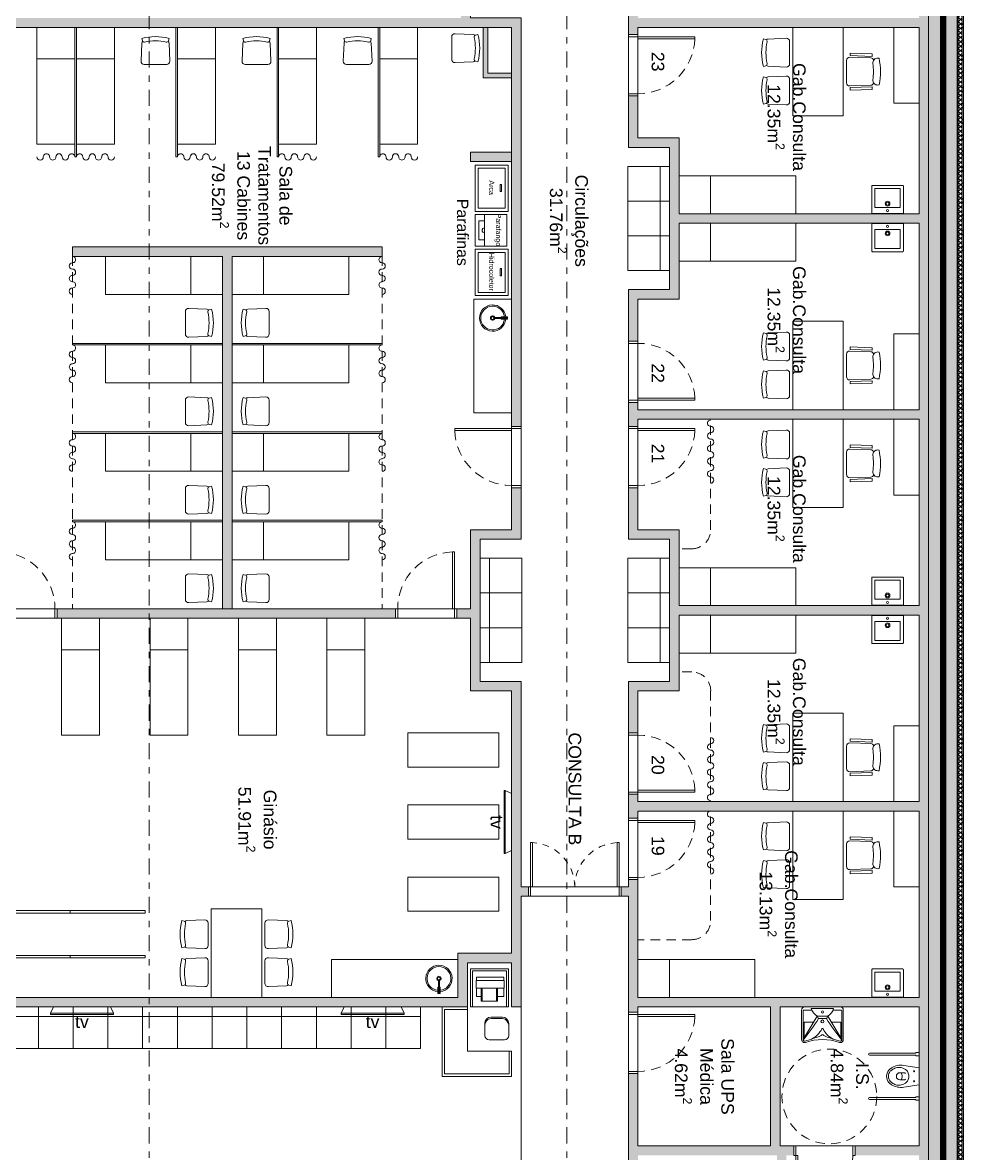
# Model space of a CAD drawing. Header units: metres. Extents: x 83 to 133, y -243 to -94.
# Drawn here: x 116.64 to 131.53, y -124.47 to -106.58 of the extents above; entities that cross this region are included whole.
import ezdxf

# ---------------------------------------------------------------- set-up
doc = ezdxf.new("R2010")
doc.units = ezdxf.units.M
for name, pattern in [('1317 PL Galeria Tectos _100_G_Exe$0$PROJECCAO', [0.225, 0.15, -0.075]), ('DASHDOT', [25.4, 12.7, -6.35, 0, -6.35]), ('HIDDEN', [2.325005, 1.550003, -0.775002]), ('HIDDEN2', [4.7625, 3.175, -1.5875])]:
    doc.linetypes.add(name, pattern=pattern)
doc.layers.get('0').update_dxf_attribs({"lineweight": 5})
for name, color, linetype, lineweight in [('ARQ Sanitários', 21, 'Continuous', 5), ('ARQ_Carpintarias', 6, 'Continuous', 5), ('ARQ_Fenolicos', 132, 'Continuous', 5), ('ARQ_Legendas', 41, 'Continuous', 5), ('ARQ_Legendas Auto', 41, 'Continuous', 5), ('ARQ_Legendas sinalética', 71, 'Continuous', 5), ('ARQ_Mobiliario', 21, 'Continuous', 5), ('ARQ_Mobiliario GTS', 21, 'Continuous', 5), ('ARQ_Pladur', 1, 'Continuous', 5), ('ARQ_Tramas Pladur', 253, 'Continuous', 5), ('ARQ_Vista', 8, 'Continuous', 5), ('BASE', 7, 'Continuous', 5), ('FOLHA', 15, 'Continuous', 5), ('PLADUR', 1, 'Continuous', 5), ('TECTO - Pladur', 104, 'Continuous', 5), ('vermelhos 2', 1, 'Continuous', 5), ('VISTA', 8, 'Continuous', 5)]:
    doc.layers.add(name, color=color, linetype=linetype, lineweight=lineweight)
doc.styles.add('GENERATED_STYLE_1', font='arial.ttf', dxfattribs={"height": 0.15})
doc.styles.get("Standard").update_dxf_attribs({"font": 'arial.ttf'})

# ---------------------------------------------------------------- blocks, each defined once
blk = doc.blocks.new('TS ST_BASE')
at = {"true_color": 0x323232}
h = blk.add_hatch(color=250, dxfattribs=at)
h.paths.add_polyline_path([(131.431, -148.785), (131.431, -104.355), (130.981, -104.355), (130.981, -148.785)])
h.paths.add_polyline_path([(131.431, -101.255), (131.431, -100.101), (130.981, -100.101), (130.981, -101.255)])
at = {"true_color": 0x808080}
h = blk.add_hatch(dxfattribs=at)
h.set_pattern_fill('FP_8', color=8, style=0, pattern_type=2)
h.set_pattern_definition([(0, (0, 0), (0.1016, 0.0254), [0.00838, -0.06782, 0.00838, -0.06782, -0.4064]), (0, (0, 0), (0.1016, 0.0254), [-0.1524, 0.00838, -0.14402, 0.00838, -0.06782, -0.1778]), (0, (0, 0), (0.1016, 0.0254), [-0.381, 0.00838, -0.04242, 0.00838, -0.11862]), (120, (0.0381, 0.0127), (-0.0727970453, 0.075288181), [0.00838, -0.06782, 0.00838, -0.06782, -0.4064]), (120, (0.0381, 0.0127), (-0.0727970453, 0.075288181), [-0.1524, 0.00838, -0.14402, 0.00838, -0.06782, -0.1778]), (120, (0.0381, 0.0127), (-0.0727970453, 0.075288181), [-0.381, 0.00838, -0.04242, 0.00838, -0.11862]), (240, (0.0508, 0.0635), (-0.0288029547, -0.100688181), [0.00838, -0.06782, 0.00838, -0.06782, -0.4064]), (240, (0.0508, 0.0635), (-0.0288029547, -0.100688181), [-0.1524, 0.00838, -0.14402, 0.00838, -0.06782, -0.1778]), (240, (0.0508, 0.0635), (-0.0288029547, -0.100688181), [-0.381, 0.00838, -0.04242, 0.00838, -0.11862])])
h.paths.add_polyline_path([(131.431, -149.235), (131.451, -149.235), (131.451, -100.101), (131.431, -100.101), (131.431, -121.722)])
h = blk.add_hatch(dxfattribs=at)
h.set_pattern_fill('FP_10', color=8, style=0, pattern_type=2)
h.set_pattern_definition([(45, (0, 0), (-0.035355339, 0.035355339), []), (135, (0, 0), (-0.035355339, -0.035355339), [])])
h.paths.add_polyline_path([(131.451, -149.255), (131.511, -149.255), (131.511, -100.081), (131.451, -100.081), (131.451, -149.235)])
at = {"true_color": 0x646464}
h = blk.add_hatch(dxfattribs=at)
h.set_pattern_fill('FP_9', color=251, style=0, pattern_type=2)
h.set_pattern_definition([(45, (0, 0), (-0.12572359, 0.12572359), []), (45, (0, 0.1905), (-0.12572359, 0.12572359), [])])
h.paths.add_polyline_path([(131.511, -149.315), (131.531, -149.315), (131.531, -100.021), (131.511, -100.021), (131.511, -149.255)])
for p, q in [((131.531, -149.341), (131.531, -100.001)), ((131.431, -148.785), (131.431, -100.101)), ((131.451, -100.081), (131.451, -149.255)), ((131.511, -100.021), (131.511, -149.315)), ((130.981, -100.551), (130.981, -149.235))]:
    blk.add_line(p, q)
blk = doc.blocks.new('Arq Porta 90-flat98')
at = {"color": 0}
for points in [[(0, -0.15), (-0.9, -0.15), (-0.9, -0.18), (0, -0.18), (0, -0.15)], [(0, -0.15), (0.15, -0.15), (0.15, -0.115)], [(0, -0.115), (0, -0.15)], [(0, -1.05), (0.15, -1.05), (0.15, -1.085)], [(0, -1.085), (0, -1.05)]]:
    blk.add_lwpolyline(points, dxfattribs=at)
at = {"layer": 'ARQ_Pladur', "linetype": 'Continuous'}
for p, q in [((0, -0.115), (0.15, -0.115)), ((0, -1.085), (0.15, -1.085))]:
    blk.add_line(p, q, dxfattribs=at)
at = {"layer": 'ARQ_Vista', "linetype": 'HIDDEN', "ltscale": 0.1}
blk.add_arc((0, -0.149), 0.901, 181.9659, 269.9762, dxfattribs=at)
blk = doc.blocks.new('Porta1400')
at = {"color": 0}
for points in [[(-0.7, 0.15), (-0.7, 0.85), (-0.67, 0.85), (-0.67, 0.15), (-0.7, 0.15)], [(0.7, 0.15), (0.7, 0.85), (0.67, 0.85), (0.67, 0.15), (0.7, 0.15)], [(-0.7, 0.15), (-0.7, 0), (-0.735, 0)], [(-0.735, 0.15), (-0.7, 0.15)], [(0.7, 0.15), (0.7, 0), (0.735, 0)], [(0.735, 0.15), (0.7, 0.15)]]:
    blk.add_lwpolyline(points, dxfattribs=at)
at = {"layer": 'ARQ_Pladur', "linetype": 'Continuous'}
for p, q in [((-0.735, 0.15), (-0.735, 0)), ((0.735, 0.15), (0.735, 0))]:
    blk.add_line(p, q, dxfattribs=at)
at = {"layer": 'VISTA', "linetype": 'HIDDEN2', "ltscale": 0.03}
for centre, start, end in [((-0.7, 0.15), 0, 87.5437), ((0.7, 0.15), 92.4563, 180)]:
    blk.add_arc(centre, 0.7, start, end, dxfattribs=at)
blk = doc.blocks.new('Sanit Lavatório 4-flat11')
at = {"color": 0}
blk.add_line((0.25, -0.005), (-0.25, -0.005), dxfattribs=at)
blk.add_lwpolyline([(-0.24, -0.45, -0.414214), (-0.25, -0.44), (-0.25, 0), (0.25, 0), (0.25, -0.44, -0.414214), (0.24, -0.45)], format="xyb", close=True, dxfattribs=at)
blk.add_lwpolyline([(0.2, -0.4), (-0.2, -0.4), (-0.2, -0.1), (0.2, -0.1)], close=True, dxfattribs=at)
for centre, radius in [((0, -0.16), 0.0375), ((0, -0.16), 0.023), ((0, -0.05), 0.0175)]:
    blk.add_circle(centre, radius, dxfattribs=at)
blk = doc.blocks.new('Mob marquesa 2-flat5')
at = {"color": 0}
blk.add_line((0.5, 0), (0.5, -0.6), dxfattribs=at)
blk.add_lwpolyline([(0, 0), (1.85, 0), (1.85, -0.6), (0, -0.6)], close=True, dxfattribs=at)
blk = doc.blocks.new('Mob Cadeira 1-flat22')
at = {"color": 0}
blk.add_lwpolyline([(-0.427, 0.207, -0.400296), (-0.406, 0.171, 0.108355), (-0.406, -0.171, -0.400296), (-0.427, -0.207), (-0.465, -0.217, -0.128747), (-0.465, 0.217)], format="xyb", close=True, dxfattribs=at)
blk.add_lwpolyline([(-0.419, -0.203, 0.169762), (-0.389, -0.215), (-0.103, -0.228, 0.430564), (-0.05, -0.178), (-0.05, 0.178, 0.430564), (-0.103, 0.228), (-0.389, 0.215, 0.169762), (-0.419, 0.203)], format="xyb", dxfattribs=at)
blk = doc.blocks.new('Mob Cadeira 1-flat23')
at = {"color": 0}
blk.add_lwpolyline([(-0.427, -0.207, 0.400296), (-0.406, -0.171, -0.108355), (-0.406, 0.171, 0.400296), (-0.427, 0.207), (-0.465, 0.217, 0.128747), (-0.465, -0.217)], format="xyb", close=True, dxfattribs=at)
blk.add_lwpolyline([(-0.419, 0.203, -0.169762), (-0.389, 0.215), (-0.103, 0.228, -0.430564), (-0.05, 0.178), (-0.05, -0.178, -0.430564), (-0.103, -0.228), (-0.389, -0.215, -0.169762), (-0.419, -0.203)], format="xyb", dxfattribs=at)
blk = doc.blocks.new('Mob Cadeira rodada 1-flat15')
blk.add_lwpolyline([(0.481, 0.181, 0.320836), (0.436, 0.217), (0.103, 0.228, 0.430564), (0.05, 0.178), (0.05, -0.178, 0.430564), (0.103, -0.228), (0.436, -0.217, 0.320836), (0.481, -0.181)], format="xyb")
for points in [[(0.108, 0.293), (0.458, 0.281), (0.458, 0.241), (0.108, 0.253)], [(0.108, -0.293), (0.458, -0.281), (0.458, -0.241), (0.108, -0.253)]]:
    blk.add_lwpolyline(points, close=True)
blk.add_lwpolyline([(0.568, -0.212), (0.545, -0.213, -0.46106), (0.469, -0.129, 0.062207), (0.469, 0.129, -0.46106), (0.545, 0.213), (0.565, 0.212, -0.102212)], format="xyb", close=True)
blk = doc.blocks.new('Mob Mesa consulta-flat11')
at = {"color": 0}
blk.add_lwpolyline([(-0.4, 0), (-0.4, 1.4), (0.4, 1.4), (0.4, 0)], close=True, dxfattribs=at)
for name, p in [('Mob Cadeira 1-flat23', (-0.4, 1)), ('Mob Cadeira rodada 1-flat15', (0.4, 0.7)), ('Mob Cadeira 1-flat22', (-0.4, 0.4))]:
    blk.add_blockref(name, p, dxfattribs=at)
blk = doc.blocks.new('Sanit Lavatório def 1-flat6')
at = {"color": 0}
blk.add_line((0, 0.29), (0, 0.85), dxfattribs=at)
for points in [[(0, 0.85, -0.414214), (0.05, 0.9), (0.515, 0.9, -0.487295), (0.564, 0.838, 0.181108), (0.564, 0.302, -0.487295), (0.515, 0.24), (0.05, 0.24, -0.414214), (0, 0.29)], [(0.05, 0.739), (0.05, 0.863, -0.414214), (0.065, 0.878), (0.515, 0.878, -0.475422), (0.542, 0.844, 0.034183), (0.512, 0.741, 0.028598), (0.473, 0.636, -0.064386), (0.45, 0.59, 0.181614), (0.442, 0.57, 0.181614), (0.45, 0.55, -0.064386), (0.473, 0.504, 0.028598), (0.512, 0.399, 0.034183), (0.542, 0.296, -0.475422), (0.515, 0.262), (0.065, 0.262, -0.414214), (0.05, 0.277), (0.05, 0.401)], [(0.525, 0.876, -0.030318), (0.185, 0.633), (0.185, 0.507, -0.029998), (0.525, 0.264)], [(0.24, 0.712), (0.24, 0.85, -0.414214), (0.25, 0.86), (0.485, 0.86)], [(0.512, 0.741, -0.158271), (0.345, 0.579, 0.622729), (0.345, 0.561, -0.158271), (0.512, 0.399)], [(0.24, 0.428), (0.24, 0.29, 0.414214), (0.25, 0.28), (0.485, 0.28)]]:
    blk.add_lwpolyline(points, format="xyb", dxfattribs=at)
blk.add_lwpolyline([(0.025, 0.747, -0.193927), (0.145, 0.655), (0.145, 0.485, -0.193927), (0.025, 0.392)], format="xyb", close=True, dxfattribs=at)
for points in [[(0.515, 0.878), (0.145, 0.655), (0.185, 0.633)], [(0.515, 0.262), (0.145, 0.485), (0.185, 0.507)]]:
    blk.add_lwpolyline(points, dxfattribs=at)
for centre, radius in [((0.08, 0.57), 0.0175), ((0.23, 0.57), 0.0235)]:
    blk.add_circle(centre, radius, dxfattribs=at)
blk = doc.blocks.new('A$C7EC95125')
at = {"color": 0}
for p, q in [((0, 0.324), (0, 0.376)), ((0, 0.376), (0.054, 0.376)), ((0.054, 0.366), (0.054, 0.376)), ((0.054, 0.366), (0.784, 0.366)), ((0, 0.324), (0.054, 0.324)), ((0.054, 0.334), (0.784, 0.334)), ((0.054, 0.334), (0.054, 0.324)), ((0, -0.376), (0, -0.324)), ((0, -0.324), (0.054, -0.324)), ((0.054, -0.334), (0.054, -0.324)), ((0.054, -0.334), (0.784, -0.334)), ((0, -0.376), (0.054, -0.376)), ((0.054, -0.366), (0.784, -0.366)), ((0.054, -0.366), (0.054, -0.376))]:
    blk.add_line(p, q, dxfattribs=at)
at = {"color": 0, "flags": 128}
for points in [[(0, 0.135), (0.244, 0.173, -0.166536), (0.439, 0.134, -0.071556), (0.48, 0.098, -0.182179), (0.515, 0, -0.182179), (0.48, -0.098, -0.071556), (0.439, -0.134, -0.166536), (0.244, -0.173), (0, -0.135)], [(0.215, -0.047, 0.192582), (0.24, -0.057), (0.305, -0.057, 0.424665), (0.36, 0, 0.424665), (0.305, 0.057), (0.24, 0.057, 0.192582), (0.215, 0.047)], [(0.282, 0.057, 0.111568), (0.27, 0, 0.111568), (0.282, -0.057)]]:
    blk.add_lwpolyline(points, format="xyb", dxfattribs=at)
blk.add_lwpolyline([(0.164, 0, 0.087044), (0.179, -0.067, 0.099596), (0.195, -0.09, 0.134764), (0.282, -0.137, 0.113225), (0.352, -0.139, 0.075645), (0.417, -0.112, 0.083682), (0.457, -0.079, 0.182179), (0.485, -0.001), (0.485, 0.001, 0.182179), (0.457, 0.079, 0.083682), (0.417, 0.112, 0.075645), (0.352, 0.139, 0.113225), (0.282, 0.137, 0.134764), (0.195, 0.09, 0.099596), (0.179, 0.067, 0.087044)], format="xyb", close=True, dxfattribs=at)
at = {"color": 0}
for centre in [(0.08, 0.079), (0.08, -0.078)]:
    blk.add_circle(centre, 0.00745, dxfattribs=at)
for centre in [(0.784, 0.35), (0.784, -0.35)]:
    blk.add_arc(centre, 0.016, 270, 90, dxfattribs=at)
blk = doc.blocks.new('Mob Banco Alto-flat6')
at = {"color": 0}
for p, q in [((0.09, 0.18), (-0.09, 0.18)), ((-0.19, 0.061), (-0.176, 0.096)), ((-0.19, 0.08), (-0.19, -0.11)), ((0.087, 0.16), (-0.083, 0.16)), ((0.19, 0.061), (0.176, 0.096)), ((0.19, -0.11), (0.19, 0.08)), ((-0.12, -0.18), (0.12, -0.18))]:
    blk.add_line(p, q, dxfattribs=at)
for centre, radius, start, end in [((-0.09, 0.08), 0.1, 90, 180), ((0.09, 0.08), 0.1, 0, 90), ((-0.083, 0.06), 0.1, 90, 158.6648), ((0.083, 0.06), 0.1, 21.3352, 90), ((-0.12, -0.11), 0.07, 180, 270), ((0.12, -0.11), 0.07, 270, 0)]:
    blk.add_arc(centre, radius, start, end, dxfattribs=at)
blk = doc.blocks.new('Mob BAU Módulo Impressora-flat7')
at = {"color": 0}
for p, q in [((-0.509, 0.43), (-0.509, 0.417)), ((-0.509, 0.417), (-0.509, 0.188)), ((-0.509, 0.417), (-0.304, 0.417)), ((-0.507, 0.432), (-0.434, 0.432)), ((-0.434, 0.505), (-0.434, 0.432)), ((-0.434, 0.432), (-0.304, 0.432)), ((-0.432, 0.507), (-0.304, 0.507)), ((-0.304, 0.508), (-0.304, 0.507)), ((-0.304, 0.507), (-0.304, 0.073)), ((-0.186, 0.51), (-0.302, 0.51)), ((-0.184, 0.508), (-0.184, 0.505)), ((-0.184, 0.505), (-0.184, 0.075)), ((-0.131, 0.505), (-0.184, 0.505)), ((-0.129, 0.503), (-0.129, 0.077)), ((-0.509, 0.188), (-0.509, 0.175)), ((-0.509, 0.188), (-0.304, 0.188)), ((-0.507, 0.173), (-0.434, 0.173)), ((-0.434, 0.173), (-0.304, 0.173)), ((-0.434, 0.173), (-0.434, 0.075)), ((-0.432, 0.073), (-0.304, 0.073)), ((-0.304, 0.073), (-0.304, 0.072)), ((-0.186, 0.07), (-0.302, 0.07)), ((-0.184, 0.075), (-0.184, 0.072)), ((-0.131, 0.075), (-0.184, 0.075))]:
    blk.add_line(p, q, dxfattribs=at)
blk.add_lwpolyline([(-0.6, 0), (0, 0), (0, 0.6), (-0.6, 0.6)], close=True, dxfattribs=at)
blk.add_lwpolyline([(-0.6, 0.03), (-0.03, 0.03), (-0.03, 0.57), (-0.6, 0.57)], dxfattribs=at)
for centre, start, end in [((-0.507, 0.43), 90.0003, 180.0003), ((-0.432, 0.505), 90.0003, 180.0003), ((-0.432, 0.505), 90.0003, 180.0003), ((-0.302, 0.508), 90.0003, 180.0003), ((-0.186, 0.508), 0.0003, 90.0003), ((-0.131, 0.503), 0.0003, 90.0003), ((-0.507, 0.175), 180.0003, 270.0003), ((-0.432, 0.075), 180.0003, 270.0003), ((-0.302, 0.072), 180.0003, 270.0003), ((-0.186, 0.072), 270.0003, 0.0003), ((-0.131, 0.077), 270.0003, 0.0003)]:
    blk.add_arc(centre, 0.002, start, end, dxfattribs=at)
blk = doc.blocks.new('Mob Auxiliar Daniel 1-flat2')
at = {"color": 0}
for p, q in [((-0.7, -0.7), (-0.7, -0.04)), ((-0.04, -0.7), (-0.7, -0.7))]:
    blk.add_line(p, q, dxfattribs=at)
blk.add_lwpolyline([(-1.1, -1.1), (0, -1.1), (0, -0.7), (-0.04, -0.7), (-0.04, -1.06), (-1.06, -1.06), (-1.06, -0.04), (-0.7, -0.04), (-0.7, 0), (-1.1, 0)], close=True, dxfattribs=at)
blk = doc.blocks.new('Domino_individual-flat14')
for points in [[(-0.55, 0.15), (-0.55, 0.66), (0, 0.66), (0, 0.15), (-0.55, 0.15)], [(-0.55, 0.15), (-0.55, 0), (0, 0), (0, 0.15), (-0.55, 0.15)]]:
    blk.add_lwpolyline(points)
blk = doc.blocks.new('Domino_individual-flat25')
for points in [[(-0.55, 0.15), (-0.55, 0.66), (0, 0.66), (0, 0.15), (-0.55, 0.15)], [(-0.55, 0.15), (-0.55, 0), (0, 0), (0, 0.15), (-0.55, 0.15)]]:
    blk.add_lwpolyline(points)
blk = doc.blocks.new('TV Sala Espera-flat1')
at = {"color": 0}
for p, q in [((-0.5, -0.1), (-0.5, -0.12)), ((-0.5, -0.12), (0.5, -0.12)), ((0.5, -0.12), (0.5, -0.1))]:
    blk.add_line(p, q, dxfattribs=at)
blk.add_lwpolyline([(0.5, -0.1), (-0.5, -0.1), (-0.45, 0), (0.45, 0)], close=True, dxfattribs=at)
at = {"layer": 'ARQ_Legendas', "insert": (0, -0.133), "char_height": 0.2, "width": 1.01605, "attachment_point": 2}
blk.add_mtext('tv', dxfattribs=at)
blk = doc.blocks.new('Mob marquesa 2-flat51')
at = {"color": 0}
blk.add_line((0, -0.5), (0.6, -0.5), dxfattribs=at)
blk.add_lwpolyline([(0, 0), (0, -1.85), (0.6, -1.85), (0.6, 0)], close=True, dxfattribs=at)
blk = doc.blocks.new('Mob marquesa 2-flat52')
at = {"color": 0}
blk.add_line((0, -0.5), (0.6, -0.5), dxfattribs=at)
blk.add_lwpolyline([(0, 0), (0, -1.85), (0.6, -1.85), (0.6, 0)], close=True, dxfattribs=at)
blk = doc.blocks.new('Mob marquesa 2-flat53')
at = {"color": 0}
blk.add_line((0, -0.5), (0.6, -0.5), dxfattribs=at)
blk.add_lwpolyline([(0, 0), (0, -1.85), (0.6, -1.85), (0.6, 0)], close=True, dxfattribs=at)
blk = doc.blocks.new('Mob Cadeira 1-flat109')
at = {"color": 0}
blk.add_lwpolyline([(0.203, 0.419, -0.169762), (0.215, 0.389), (0.228, 0.103, -0.430564), (0.178, 0.05), (-0.178, 0.05, -0.430564), (-0.228, 0.103), (-0.215, 0.389, -0.169762), (-0.203, 0.419)], format="xyb", dxfattribs=at)
blk.add_lwpolyline([(0.203, 0.419, -0.169762), (0.215, 0.389), (0.228, 0.103, -0.430564), (0.178, 0.05), (-0.178, 0.05, -0.430564), (-0.228, 0.103), (-0.215, 0.389, -0.169762), (-0.203, 0.419)], format="xyb", dxfattribs=at)
blk.add_lwpolyline([(-0.207, 0.427, 0.400296), (-0.171, 0.406, -0.108355), (0.171, 0.406, 0.400296), (0.207, 0.427), (0.217, 0.465, 0.128747), (-0.217, 0.465)], format="xyb", close=True, dxfattribs=at)
blk.add_lwpolyline([(-0.207, 0.427, 0.400296), (-0.171, 0.406, -0.108355), (0.171, 0.406, 0.400296), (0.207, 0.427), (0.217, 0.465, 0.128747), (-0.217, 0.465)], format="xyb", close=True, dxfattribs=at)
blk = doc.blocks.new('Mob Cadeira 1-flat110')
at = {"color": 0}
blk.add_lwpolyline([(-0.203, 0.419, 0.169762), (-0.215, 0.389), (-0.228, 0.103, 0.430564), (-0.178, 0.05), (0.178, 0.05, 0.430564), (0.228, 0.103), (0.215, 0.389, 0.169762), (0.203, 0.419)], format="xyb", dxfattribs=at)
blk.add_lwpolyline([(-0.203, 0.419, 0.169762), (-0.215, 0.389), (-0.228, 0.103, 0.430564), (-0.178, 0.05), (0.178, 0.05, 0.430564), (0.228, 0.103), (0.215, 0.389, 0.169762), (0.203, 0.419)], format="xyb", dxfattribs=at)
blk.add_lwpolyline([(0.207, 0.427, -0.400296), (0.171, 0.406, 0.108355), (-0.171, 0.406, -0.400296), (-0.207, 0.427), (-0.217, 0.465, -0.128747), (0.217, 0.465)], format="xyb", close=True, dxfattribs=at)
blk.add_lwpolyline([(0.207, 0.427, -0.400296), (0.171, 0.406, 0.108355), (-0.171, 0.406, -0.400296), (-0.207, 0.427), (-0.217, 0.465, -0.128747), (0.217, 0.465)], format="xyb", close=True, dxfattribs=at)
blk = doc.blocks.new('Mob Mesa copa-flat1')
blk.add_lwpolyline([(0, 0.4), (-1.4, 0.4), (-1.4, -0.4), (0, -0.4)], close=True)
for name, p in [('Mob Cadeira 1-flat110', (-1, 0.4)), ('Mob Cadeira 1-flat109', (-0.4, 0.4))]:
    blk.add_blockref(name, p)
at = {"rotation": 180}
for name, p in [('Mob Cadeira 1-flat109', (-1, -0.4)), ('Mob Cadeira 1-flat110', (-0.4, -0.4))]:
    blk.add_blockref(name, p, dxfattribs=at)
blk = doc.blocks.new('Sanit Cuba Redonda-flat14')
at = {"color": 0}
blk.add_lwpolyline([(0.165, 0.009), (0.165, 0.02), (0.064, 0.02), (0.064, -0.02), (0.165, -0.02), (0.165, -0.009)], dxfattribs=at)
blk.add_lwpolyline([(0.078, 0.009), (0.078, -0.009), (0.276, -0.009), (0.276, 0.009)], close=True, dxfattribs=at)
blk.add_circle((0.3, 0), 0.0225, dxfattribs=at)
for radius, start, end in [(0.208, 185.4468, 174.4783), (0.188, 186.0132, 173.904), (0.0344, 195.1479, 164.8521)]:
    blk.add_arc((0.3, 0), radius, start, end, dxfattribs=at)
blk = doc.blocks.new('Mob Cadeira 1-flat89')
at = {"color": 0}
blk.add_lwpolyline([(-0.203, -0.419, -0.169762), (-0.215, -0.389), (-0.228, -0.103, -0.430564), (-0.178, -0.05), (0.178, -0.05, -0.430564), (0.228, -0.103), (0.215, -0.389, -0.169762), (0.203, -0.419)], format="xyb", dxfattribs=at)
blk.add_lwpolyline([(0.207, -0.427, 0.400296), (0.171, -0.406, -0.108355), (-0.171, -0.406, 0.400296), (-0.207, -0.427), (-0.217, -0.465, 0.128747), (0.217, -0.465)], format="xyb", close=True, dxfattribs=at)
blk = doc.blocks.new('Mob marquesa 2-flat29')
at = {"color": 0}
blk.add_line((0, 0.5), (-0.6, 0.5), dxfattribs=at)
blk.add_lwpolyline([(0, 0), (0, 1.85), (-0.6, 1.85), (-0.6, 0)], close=True, dxfattribs=at)
blk = doc.blocks.new('Hidrocoletor-flat0')
at = {"color": 0}
for p, q in [((0.25, 0), (-0.25, 0)), ((-0.25, -0.524), (0.25, -0.524))]:
    blk.add_line(p, q, dxfattribs=at)
for points in [[(0.366, 0), (0.366, -0.524), (-0.366, -0.524), (-0.366, 0)], [(0.316, -0.05), (0.316, -0.474), (-0.316, -0.474), (-0.316, -0.05)], [(0.06, -0.417), (-0.052, -0.417), (-0.052, -0.397), (0.06, -0.397)]]:
    blk.add_lwpolyline(points, close=True, dxfattribs=at)
blk = doc.blocks.new('Parafango-flat0')
at = {"color": 0}
for p, q in [((0.25, 0.5), (-0.25, 0.5)), ((-0.25, 0.5), (-0.25, 0)), ((0.15, 0.441), (-0.15, 0.441)), ((-0.15, 0.441), (-0.15, 0.35)), ((0.15, 0.35), (0.15, 0.441)), ((0.25, 0), (0.25, 0.5)), ((-0.25, 0.35), (0.25, 0.35)), ((-0.25, 0), (0.25, 0))]:
    blk.add_line(p, q, dxfattribs=at)
blk.add_arc((0, 0.35), 0.0393, 359.9999, 179.9999, dxfattribs=at)
blk = doc.blocks.new('Sanit Cuba Redonda-flat6')
at = {"color": 0}
blk.add_lwpolyline([(-0.009, -0.165), (-0.02, -0.165), (-0.02, -0.064), (0.02, -0.064), (0.02, -0.165), (0.009, -0.165)], dxfattribs=at)
blk.add_lwpolyline([(-0.009, -0.078), (0.009, -0.078), (0.009, -0.276), (-0.009, -0.276)], close=True, dxfattribs=at)
blk.add_circle((0, -0.3), 0.0225, dxfattribs=at)
for radius, start, end in [(0.208, 95.5217, 84.5532), (0.188, 96.096, 83.9868), (0.0344, 105.1479, 74.8521)]:
    blk.add_arc((0, -0.3), radius, start, end, dxfattribs=at)

msp = doc.modelspace()

# ---------------------------------------------------------------- hatches: boundary and pattern name
at = {"layer": 'ARQ_Tramas Pladur'}
h = msp.add_hatch(color=256, dxfattribs=at)
h.dxf.hatch_style = 1
h.paths.add_polyline_path([(130.831, -119.051), (130.831, -122.001), (126.381, -122.001), (126.381, -120.136), (126.231, -120.136), (126.231, -120.251), (126.116, -120.251), (126.116, -120.401), (126.231, -120.401), (126.231, -122.236), (126.381, -122.236), (126.381, -122.151), (128.481, -122.151), (128.481, -124.351), (126.381, -124.351), (126.381, -123.241), (126.381, -123.206), (126.231, -123.206), (126.231, -126.851), (127.496, -126.851), (127.496, -126.701), (126.381, -126.701), (126.381, -124.501), (128.581, -124.501), (128.581, -126.701), (128.466, -126.701), (128.466, -126.851), (128.731, -126.851), (128.731, -124.501), (128.846, -124.501), (128.846, -124.351), (128.631, -124.351), (128.631, -122.151), (130.831, -122.151), (130.831, -124.351), (129.816, -124.351), (129.816, -124.501), (130.831, -124.501), (130.831, -126.851), (130.981, -126.851), (130.981, -100.551), (127.769, -100.551), (127.769, -100.701), (127.969, -100.701), (127.969, -101.416), (128.119, -101.416), (128.119, -100.701), (130.831, -100.701), (130.831, -102.501), (128.119, -102.501), (128.119, -102.386), (127.969, -102.386), (127.969, -102.501), (127.735, -102.501), (127.735, -102.651), (130.831, -102.651), (130.831, -104.251), (126.381, -104.251), (126.381, -102.651), (126.765, -102.651), (126.765, -102.501), (126.251, -102.501), (126.251, -104.751), (126.166, -104.751), (126.166, -104.901), (126.231, -104.901), (126.231, -105.016), (126.381, -105.016), (126.381, -104.401), (130.831, -104.401), (130.831, -106.501), (126.381, -106.501), (126.381, -105.986), (126.231, -105.986), (126.231, -106.766), (126.381, -106.766), (126.381, -106.651), (130.831, -106.651), (130.831, -109.601), (127.031, -109.601), (127.031, -108.401), (126.381, -108.401), (126.381, -107.736), (126.231, -107.736), (126.231, -108.551), (126.881, -108.551), (126.881, -110.801), (126.231, -110.801), (126.231, -111.616), (126.381, -111.616), (126.381, -110.951), (127.031, -110.951), (127.031, -109.751), (130.831, -109.751), (130.831, -112.701), (126.381, -112.701), (126.381, -112.586), (126.231, -112.586), (126.231, -112.966), (126.381, -112.966), (126.381, -112.851), (130.831, -112.851), (130.831, -115.801), (127.031, -115.801), (127.031, -114.601), (126.381, -114.601), (126.381, -113.936), (126.231, -113.936), (126.231, -114.751), (126.881, -114.751), (126.881, -117.001), (126.231, -117.001), (126.231, -117.816), (126.381, -117.816), (126.381, -117.151), (127.031, -117.151), (127.031, -115.951), (130.831, -115.951), (130.831, -118.901), (126.381, -118.901), (126.381, -118.786), (126.231, -118.786), (126.231, -119.166), (126.381, -119.166), (126.381, -119.051)])
h = msp.add_hatch(color=256, dxfattribs=at)
h.dxf.hatch_style = 1
h.paths.add_polyline_path([(116.031, -110.951), (116.031, -108.401), (115.381, -108.401), (115.381, -107.736), (115.231, -107.736), (115.231, -108.551), (115.881, -108.551), (115.881, -110.801), (115.231, -110.801), (115.231, -112.586), (115.381, -112.586), (115.381, -110.951)])
h.paths.add_polyline_path([(124.381, -112.586), (124.381, -112.966), (124.531, -112.966), (124.531, -112.586)])
h.paths.add_polyline_path([(116.031, -117.151), (116.031, -114.601), (115.381, -114.601), (115.381, -113.936), (115.231, -113.936), (115.231, -114.751), (115.881, -114.751), (115.881, -117.001), (115.231, -117.001), (115.231, -118.368), (115.381, -118.368), (115.381, -117.151)])
h.paths.add_polyline_path([(124.381, -108.401), (124.381, -110.951), (124.381, -112.586), (124.531, -112.586), (124.531, -110.801), (124.531, -108.551), (124.531, -107.736), (124.381, -107.736)])
h.paths.add_polyline_path([(123.731, -114.601), (123.731, -117.151), (124.381, -117.151), (124.381, -118.786), (124.531, -118.786), (124.531, -117.001), (123.881, -117.001), (123.881, -114.751), (124.531, -114.751), (124.531, -113.936), (124.381, -113.936), (124.381, -114.601)])
h.paths.add_polyline_path([(115.381, -106.651), (124.381, -106.651), (124.381, -107.736), (124.531, -107.736), (124.531, -106.501), (123.731, -106.501), (123.731, -106.436), (123.581, -106.436), (123.581, -106.501), (115.231, -106.501), (115.231, -107.736), (115.381, -107.736)])
h.paths.add_polyline_path([(123.531, -122.001), (115.381, -122.001), (115.381, -119.838), (115.231, -119.838), (115.231, -120.401), (115.116, -120.401), (115.116, -120.551), (115.231, -120.551), (115.231, -122.151), (123.681, -122.151), (123.681, -121.451), (124.381, -121.451), (124.381, -122.151), (124.531, -122.151), (124.531, -120.401), (124.646, -120.401), (124.646, -120.251), (124.531, -120.251), (124.531, -120.136), (124.381, -120.136), (124.381, -121.301), (123.531, -121.301)])
h.paths.add_polyline_path([(115.381, -112.966), (115.381, -112.586), (115.231, -112.586), (115.231, -112.966)])
h.paths.add_polyline_path([(124.381, -118.786), (124.381, -120.136), (124.531, -120.136), (124.531, -118.786)])
h = msp.add_hatch(color=256, dxfattribs=at)
h.dxf.hatch_style = 1
h.paths.add_polyline_path([(123.931, -106.651), (124.006, -106.651), (124.006, -107.376), (123.931, -107.376)])
h = msp.add_hatch(color=256, dxfattribs=at)
h.dxf.hatch_style = 1
h.paths.add_polyline_path([(123.931, -107.451), (123.931, -107.376), (124.381, -107.376), (124.381, -107.451)])
h = msp.add_hatch(dxfattribs=at)
h.set_pattern_fill('ANGLE', color=256)
h.set_pattern_definition([(270, (190.538, -372.308), (6.985, -1e-15), [5.08, -1.905]), (0, (190.538, -372.308), (2e-15, 6.985), [5.08, -1.905])])
h.paths.add_polyline_path([(124.381, -108.776), (124.381, -108.626), (123.731, -108.626), (123.731, -108.776)])
h = msp.add_hatch(color=256, dxfattribs=at)
h.dxf.hatch_style = 1
h.paths.add_polyline_path([(124.381, -108.776), (124.381, -108.626), (123.731, -108.626), (123.731, -108.776)])
h = msp.add_hatch(color=256, dxfattribs=at)
h.dxf.hatch_style = 1
h.paths.add_polyline_path([(119.956, -115.851), (119.956, -110.276), (122.331, -110.276), (122.331, -110.126), (117.431, -110.126), (117.431, -110.276), (119.806, -110.276), (119.806, -115.851)])
h.paths.add_polyline_path([(122.543, -116.001), (122.543, -115.851), (119.956, -115.851), (117.189, -115.851), (117.189, -116.001)])
h.paths.add_polyline_path([(116.031, -115.851), (116.031, -116.001), (116.219, -116.001), (116.219, -115.851)])
h.paths.add_polyline_path([(123.731, -115.851), (123.731, -116.001), (123.513, -116.001), (123.513, -115.851)])

# ---------------------------------------------------------------- linework, layer by layer
at = {"color": 5, "linetype": 'DASHDOT', "ltscale": 0.05, "true_color": 0x0000f5, "const_width": 0.1}
msp.add_lwpolyline([(85.953, -100.343), (131.209, -100.343), (131.209, -149.004), (85.953, -149.004)], close=True, dxfattribs=at)
at = {"layer": 'ARQ Sanitários', "linetype": '1317 PL Galeria Tectos _100_G_Exe$0$PROJECCAO'}
msp.add_circle((129.41, -123.568, 0), 0.75, dxfattribs=at)
at = {"layer": 'ARQ_Fenolicos'}
for points in [[(117.494, -106.651), (117.494, -108.701), (117.469, -108.701), (117.469, -106.651)], [(119.094, -106.651), (119.094, -108.701), (119.069, -108.701), (119.069, -106.651)], [(120.694, -106.651), (120.694, -108.701), (120.669, -108.701), (120.669, -106.651)], [(122.294, -106.651), (122.294, -108.701), (122.269, -108.701), (122.269, -106.651)], [(119.806, -111.676), (117.431, -111.676), (117.431, -111.651), (119.806, -111.651)], [(119.956, -111.676), (122.331, -111.676), (122.331, -111.651), (119.956, -111.651)], [(119.806, -113.076), (117.431, -113.076), (117.431, -113.051), (119.806, -113.051)], [(119.956, -113.076), (122.331, -113.076), (122.331, -113.051), (119.956, -113.051)], [(119.806, -114.476), (117.431, -114.476), (117.431, -114.451), (119.806, -114.451)], [(119.956, -114.476), (122.331, -114.476), (122.331, -114.451), (119.956, -114.451)]]:
    msp.add_lwpolyline(points, dxfattribs=at)
at = {"layer": 'ARQ_Mobiliario'}
for q in [(123.531, -121.401), (121.531, -122.001)]:
    msp.add_line((121.531, -121.401), q, dxfattribs=at)
at = {"layer": 'ARQ_Mobiliario GTS', "linetype": '1317 PL Galeria Tectos _100_G_Exe$0$PROJECCAO'}
for p, q in [((117.431, -110.276), (117.431, -115.851)), ((122.331, -110.276), (122.331, -115.851)), ((127.531, -114.601), (127.531, -112.851)), ((127.231, -114.902), (127.031, -114.902)), ((127.231, -116.85), (127.031, -116.85)), ((127.531, -117.151), (127.531, -118.901)), ((127.531, -120.786), (127.531, -119.05)), ((127.231, -121.087), (126.381, -121.087))]:
    msp.add_line(p, q, dxfattribs=at)
at = {"layer": 'ARQ_Mobiliario GTS'}
for p, q in [((123.781, -110.951), (123.781, -112.751)), ((123.781, -110.951), (124.381, -110.951)), ((123.781, -112.751), (124.381, -112.751))]:
    msp.add_line(p, q, dxfattribs=at)
for points in [[(130.431, -107.851), (130.831, -107.851), (130.831, -106.651), (130.431, -106.651)], [(130.431, -111.501), (130.831, -111.501), (130.831, -112.701), (130.431, -112.701)], [(130.431, -114.051), (130.831, -114.051), (130.831, -112.851), (130.431, -112.851)], [(130.431, -117.701), (130.831, -117.701), (130.831, -118.901), (130.431, -118.901)], [(124.181, -118.356), (122.741, -118.356), (122.741, -117.815), (124.181, -117.815)], [(124.181, -119.496), (122.741, -119.496), (122.741, -118.956), (124.181, -118.956)], [(130.431, -120.251), (130.831, -120.251), (130.831, -119.051), (130.431, -119.051)], [(124.181, -120.637), (122.741, -120.637), (122.741, -120.096), (124.181, -120.096)], [(116.204, -120.667), (117.392, -120.667), (117.392, -120.627), (116.204, -120.627)], [(117.392, -120.667), (118.581, -120.667), (118.581, -120.627), (117.392, -120.627)], [(116.204, -121.375), (117.392, -121.375), (117.392, -121.335), (116.204, -121.335)], [(117.392, -121.375), (118.581, -121.375), (118.581, -121.335), (117.392, -121.335)]]:
    msp.add_lwpolyline(points, close=True, dxfattribs=at)
for points in [[(116.869, -108.701, -0.000796), (116.869, -108.701, 0.99972), (116.969, -108.701, -1.001313), (117.069, -108.701, 1.003783), (117.169, -108.701, -0.99975), (117.269, -108.701, 0.99972), (117.369, -108.701, -1.001313), (117.469, -108.701)], [(118.094, -108.701, 0.000796), (118.094, -108.701, -0.99972), (117.994, -108.701, 1.001313), (117.894, -108.701, -1.003783), (117.794, -108.701, 0.99975), (117.694, -108.701, -0.99972), (117.594, -108.701, 1.001313), (117.494, -108.701)], [(119.694, -108.701, 0.000796), (119.694, -108.701, -0.99972), (119.594, -108.701, 1.001313), (119.494, -108.701, -1.003783), (119.394, -108.701, 0.99975), (119.294, -108.701, -0.99972), (119.194, -108.701, 1.001313), (119.094, -108.701)], [(121.294, -108.701, 0.000796), (121.294, -108.701, -0.99972), (121.194, -108.701, 1.001313), (121.094, -108.701, -1.003783), (120.994, -108.701, 0.99975), (120.894, -108.701, -0.99972), (120.794, -108.701, 1.001313), (120.694, -108.701)], [(122.894, -108.701, 0.000796), (122.894, -108.701, -0.99972), (122.794, -108.701, 1.001313), (122.694, -108.701, -1.003783), (122.594, -108.701, 0.99975), (122.494, -108.701, -0.99972), (122.394, -108.701, 1.001313), (122.294, -108.701)], [(117.431, -110.876, 0.000796), (117.431, -110.876, -0.99972), (117.431, -110.776, 1.001313), (117.431, -110.676, -1.003783), (117.431, -110.576, 0.99975), (117.431, -110.476, -0.99972), (117.431, -110.376, 1.001313), (117.431, -110.276)], [(122.331, -110.876, -0.000796), (122.332, -110.876, 0.99972), (122.332, -110.776, -1.001313), (122.331, -110.676, 1.003783), (122.331, -110.576, -0.99975), (122.332, -110.476, 0.99972), (122.332, -110.376, -1.001313), (122.331, -110.276)], [(117.431, -112.276, 0.000796), (117.431, -112.276, -0.99972), (117.431, -112.176, 1.001313), (117.431, -112.076, -1.003783), (117.431, -111.976, 0.99975), (117.431, -111.876, -0.99972), (117.431, -111.776, 1.001313), (117.431, -111.676)], [(122.331, -112.276, -0.000796), (122.332, -112.276, 0.99972), (122.332, -112.176, -1.001313), (122.331, -112.076, 1.003783), (122.331, -111.976, -0.99975), (122.332, -111.876, 0.99972), (122.332, -111.776, -1.001313), (122.331, -111.676)], [(127.531, -113.865, 0.999994), (127.531, -113.765, -1.000004), (127.531, -113.665, 0.999999), (127.531, -113.565, -1), (127.531, -113.465, 0.999994), (127.531, -113.365, -1.000004), (127.531, -113.265, 0.999999), (127.531, -113.165, -1), (127.531, -113.065, 0.999994), (127.531, -112.965, -1.000004), (127.531, -112.865, 0.999999), (127.531, -112.865, -1), (127.531, -112.865)], [(117.431, -113.676, 0.000796), (117.431, -113.676, -0.99972), (117.431, -113.576, 1.001313), (117.431, -113.476, -1.003783), (117.431, -113.376, 0.99975), (117.431, -113.276, -0.99972), (117.431, -113.176, 1.001313), (117.431, -113.076)], [(122.331, -113.676, -0.000796), (122.332, -113.676, 0.99972), (122.332, -113.576, -1.001313), (122.331, -113.476, 1.003783), (122.331, -113.376, -0.99975), (122.332, -113.276, 0.99972), (122.332, -113.176, -1.001313), (122.331, -113.076)], [(117.431, -115.076, 0.000796), (117.431, -115.076, -0.99972), (117.431, -114.976, 1.001313), (117.431, -114.876, -1.003783), (117.431, -114.776, 0.99975), (117.431, -114.676, -0.99972), (117.431, -114.576, 1.001313), (117.431, -114.476)], [(122.331, -115.076, -0.000796), (122.332, -115.076, 0.99972), (122.332, -114.976, -1.001313), (122.331, -114.876, 1.003783), (122.331, -114.776, -0.99975), (122.332, -114.676, 0.99972), (122.332, -114.576, -1.001313), (122.331, -114.476)], [(127.531, -117.887, -0.999994), (127.531, -117.987, 1.000004), (127.531, -118.087, -0.999999), (127.531, -118.187, 1), (127.531, -118.287, -0.999994), (127.531, -118.387, 1.000004), (127.531, -118.487, -0.999999), (127.531, -118.587, 1), (127.531, -118.687, -0.999994), (127.531, -118.787, 1.000004), (127.531, -118.887, -0.999999), (127.531, -118.887, 1), (127.531, -118.887)], [(127.531, -120.05, 0.999994), (127.531, -119.95, -1.000004), (127.531, -119.85, 0.999999), (127.531, -119.75, -1), (127.531, -119.65, 0.999994), (127.531, -119.55, -1.000004), (127.531, -119.45, 0.999999), (127.531, -119.35, -1), (127.531, -119.25, 0.999994), (127.531, -119.15, -1.000004), (127.531, -119.05, 0.999999), (127.531, -119.05, -1), (127.531, -119.05)]]:
    msp.add_lwpolyline(points, format="xyb", dxfattribs=at)
at = {"layer": 'ARQ_Mobiliario GTS', "linetype": '1317 PL Galeria Tectos _100_G_Exe$0$PROJECCAO'}
for centre, start, end in [((127.232, -114.602), 269.9447, 0.1884), ((127.232, -117.15), 359.8116, 90.0553), ((127.232, -120.787), 269.9447, 0.1884)]:
    msp.add_arc(centre, 0.3, start, end, dxfattribs=at)
at = {"layer": 'FOLHA', "linetype": 'DASHDOT', "ltscale": 0.02}
for p, q in [((118.647, -150.454), (118.647, -97.794)), ((125.253, -150.454), (125.253, -97.794))]:
    msp.add_line(p, q, dxfattribs=at)
at = {"layer": 'PLADUR'}
for p, q in [((117.189, -116.001), (117.189, -115.851)), ((122.543, -116.001), (122.543, -115.851)), ((123.513, -115.851), (123.513, -116.001)), ((126.231, -120.401), (124.531, -120.401)), ((124.531, -120.401), (124.531, -122.151)), ((126.231, -120.401), (126.231, -126.851)), ((123.681, -121.451), (123.681, -122.151)), ((123.681, -121.451), (124.381, -121.451)), ((124.381, -121.451), (124.381, -122.151)), ((123.681, -122.151), (115.231, -122.151)), ((124.381, -122.151), (124.531, -122.151)), ((126.381, -122.151), (126.381, -122.151)), ((126.381, -122.151), (126.381, -122.151))]:
    msp.add_line(p, q, dxfattribs=at)
at = {"layer": 'PLADUR', "linetype": 'HIDDEN', "ltscale": 0.1}
msp.add_line((124.531, -122.151), (124.531, -129.013), dxfattribs=at)
at = {"layer": 'PLADUR'}
for points in [[(126.231, -120.251), (126.231, -117.001), (126.881, -117.001), (126.881, -114.751), (126.231, -114.751), (126.231, -110.801), (126.881, -110.801), (126.881, -108.551), (126.231, -108.551), (126.231, -104.901), (123.731, -104.901), (123.731, -106.501), (124.531, -106.501), (124.531, -108.551), (124.531, -108.551), (124.531, -110.801), (124.531, -110.801), (124.531, -114.751), (123.881, -114.751), (123.881, -117.001), (124.531, -117.001), (124.531, -120.251)], [(130.831, -109.601), (127.031, -109.601), (127.031, -108.401), (126.381, -108.401), (126.381, -106.651), (130.831, -106.651)], [(126.381, -112.701), (126.381, -110.951), (127.031, -110.951), (127.031, -109.751), (130.831, -109.751), (130.831, -112.701)], [(130.831, -115.801), (127.031, -115.801), (127.031, -114.601), (126.381, -114.601), (126.381, -112.851), (130.831, -112.851)], [(130.831, -118.901), (126.381, -118.901), (126.381, -117.151), (127.031, -117.151), (127.031, -115.951), (130.831, -115.951)], [(130.831, -119.051), (130.831, -122.001), (126.381, -122.001), (126.381, -122.001), (126.381, -122.001), (126.381, -119.051)], [(128.481, -122.151), (126.381, -122.151), (126.381, -123.241), (126.381, -123.241), (126.381, -124.351), (128.481, -124.351)], [(128.481, -122.151), (128.481, -122.151)]]:
    msp.add_lwpolyline(points, close=True, dxfattribs=at)
for points in [[(119.956, -115.851), (116.031, -115.851), (116.031, -114.601), (115.381, -114.601), (115.381, -110.951), (116.031, -110.951), (116.031, -108.401), (115.381, -108.401), (115.381, -106.651), (124.381, -106.651), (124.381, -108.401), (124.381, -108.401), (124.381, -110.951), (124.381, -110.951), (124.381, -114.601), (123.731, -114.601), (123.731, -115.851), (119.956, -115.851)], [(124.006, -106.651), (123.931, -106.651), (123.931, -107.451), (124.381, -107.451), (124.381, -107.376), (124.006, -107.376), (124.006, -106.651)], [(124.381, -108.626), (123.731, -108.626), (123.731, -108.776), (124.381, -108.776)], [(119.956, -115.851), (119.956, -110.276), (122.331, -110.276), (122.331, -110.126), (117.431, -110.126), (117.431, -110.276), (119.806, -110.276), (119.806, -115.851)], [(123.731, -116.001), (116.031, -116.001), (116.031, -117.151), (115.381, -117.151), (115.381, -122.001), (123.531, -122.001), (123.531, -121.301), (124.381, -121.301), (124.381, -117.151), (123.731, -117.151), (123.731, -116.001)], [(130.831, -122.151), (128.631, -122.151), (128.631, -124.351), (130.831, -124.351), (130.831, -122.151)]]:
    msp.add_lwpolyline(points, dxfattribs=at)
at = {"layer": 'TECTO - Pladur'}
msp.add_line((124.531, -122.151), (124.531, -129.013), dxfattribs=at)
at = {"layer": 'vermelhos 2'}
for p, q in [((119.181, -110.126), (117.431, -110.126)), ((117.431, -110.276), (117.431, -110.126)), ((119.181, -110.126), (122.331, -110.126)), ((122.331, -110.126), (119.781, -110.126)), ((122.331, -110.126), (122.331, -110.276)), ((119.181, -110.276), (117.431, -110.276)), ((119.181, -110.276), (119.781, -110.276)), ((119.781, -110.276), (119.806, -110.276)), ((119.806, -110.276), (119.781, -110.276)), ((119.956, -110.276), (122.331, -110.276)), ((122.331, -110.276), (119.956, -110.276)), ((119.781, -115.851), (117.431, -115.851)), ((123.731, -115.851), (123.448, -115.851)), ((122.578, -116.001), (117.154, -116.001)), ((123.731, -116.001), (123.478, -116.001))]:
    msp.add_line(p, q, dxfattribs=at)

# ---------------------------------------------------------------- block references
at = {"layer": 'ARQ Sanitários'}
for name, p, rotation in [('Sanit Lavatório 4-flat11', (130.331, -109.601), 180), ('Sanit Lavatório 4-flat11', (130.331, -115.801), 180), ('Sanit Lavatório 4-flat11', (130.331, -122.001), 180), ('Sanit Lavatório def 1-flat6', (128.731, -122.151), 270)]:
    msp.add_blockref(name, p, dxfattribs=dict(at, rotation=rotation))
at = {"layer": 'ARQ Sanitários', "xscale": -1}
for name, p in [('Sanit Lavatório 4-flat11', (130.331, -109.751)), ('Sanit Lavatório 4-flat11', (130.331, -115.951)), ('A$C7EC95125', (130.831, -123.249))]:
    msp.add_blockref(name, p, dxfattribs=at)
at = {"layer": 'ARQ_Carpintarias', "xscale": -1}
for p in [(126.381, -106.651), (126.381, -112.851), (126.381, -119.051), (126.381, -122.121)]:
    msp.add_blockref('Arq Porta 90-flat98', p, dxfattribs=at)
at = {"layer": 'ARQ_Carpintarias'}
for p, rotation in [((126.381, -112.701), 180), ((123.628, -115.851), 270), ((126.381, -118.901), 180), ((128.731, -124.501), 90)]:
    msp.add_blockref('Arq Porta 90-flat98', p, dxfattribs=dict(at, rotation=rotation))
msp.add_blockref('Arq Porta 90-flat98', (124.381, -112.851), dxfattribs=at)
at = {"layer": 'ARQ_Carpintarias', "xscale": -1, "rotation": 90}
msp.add_blockref('Arq Porta 90-flat98', (116.104, -115.851), dxfattribs=at)
at = {"layer": 'ARQ_Carpintarias', "linetype": 'Continuous'}
msp.add_blockref('Porta1400', (125.381, -120.401), dxfattribs=at)
at = {"layer": 'ARQ_Mobiliario', "xscale": -1, "rotation": 270}
msp.add_blockref('Sanit Cuba Redonda-flat14', (123.231, -122.001), dxfattribs=at)
at = {"layer": 'ARQ_Mobiliario', "rotation": 90}
msp.add_blockref('Mob BAU Módulo Impressora-flat7', (124.331, -121.551), dxfattribs=at)
at = {"layer": 'ARQ_Mobiliario'}
msp.add_blockref('Mob Auxiliar Daniel 1-flat2', (124.381, -122.151), dxfattribs=at)
at = {"layer": 'ARQ_Mobiliario GTS'}
for name, p, rotation in [('Mob marquesa 2-flat29', (116.869, -106.651), 180), ('Hidrocoletor-flat0', (123.803, -109.197), 89.99999999999997), ('Parafango-flat0', (124.303, -109.863), 89.99999999999997), ('Hidrocoletor-flat0', (123.803, -110.529), 89.99999999999997), ('Mob marquesa 2-flat29', (119.956, -110.876), 270), ('Mob Cadeira 1-flat89', (120.595, -111.326), 270), ('Mob marquesa 2-flat29', (119.956, -112.276), 270), ('Mob Cadeira 1-flat89', (120.595, -112.726), 270), ('Mob marquesa 2-flat29', (119.956, -113.676), 270), ('Mob Cadeira 1-flat89', (120.595, -114.126), 270), ('Mob marquesa 2-flat29', (119.956, -115.076), 270), ('Domino_individual-flat25', (123.881, -115.601), 270), ('Mob Cadeira 1-flat89', (120.595, -115.526), 270), ('Domino_individual-flat25', (123.881, -116.151), 270), ('Domino_individual-flat25', (123.881, -116.701), 270), ('TV Sala Espera-flat1', (124.381, -119.226), 270), ('Mob Mesa copa-flat1', (120.028, -122.001), 270), ('Domino_individual-flat25', (116.341, -122.151), 180), ('Domino_individual-flat14', (116.891, -122.151), 180), ('Domino_individual-flat25', (117.441, -122.151), 180), ('Domino_individual-flat25', (117.991, -122.151), 180), ('Domino_individual-flat14', (118.541, -122.151), 180), ('Domino_individual-flat25', (119.091, -122.151), 180), ('Domino_individual-flat14', (119.641, -122.151), 180), ('Domino_individual-flat25', (120.191, -122.151), 180), ('Domino_individual-flat25', (120.741, -122.151), 180), ('Domino_individual-flat25', (121.291, -122.151), 180), ('Domino_individual-flat25', (121.841, -122.151), 180), ('Domino_individual-flat25', (122.391, -122.151), 180)]:
    msp.add_blockref(name, p, dxfattribs=dict(at, rotation=rotation))
at = {"layer": 'ARQ_Mobiliario GTS', "xscale": -1}
for name, p, rotation in [('Mob marquesa 2-flat29', (118.094, -106.651), 180), ('Mob Cadeira 1-flat89', (118.744, -107.29), 180), ('Mob marquesa 2-flat29', (119.694, -106.651), 180), ('Mob Cadeira 1-flat89', (120.344, -107.29), 180), ('Mob marquesa 2-flat29', (121.294, -106.651), 180), ('Mob Cadeira 1-flat89', (121.944, -107.29), 180), ('Mob marquesa 2-flat29', (122.894, -106.651), 180), ('Mob Cadeira 1-flat89', (123.383, -106.98), 90), ('Domino_individual-flat25', (126.881, -109.401), 90), ('Domino_individual-flat25', (126.881, -109.951), 90), ('Mob marquesa 2-flat5', (127.031, -110.351), 180), ('Domino_individual-flat25', (126.881, -110.501), 90), ('Mob marquesa 2-flat29', (119.806, -110.876), 90), ('Mob Cadeira 1-flat89', (119.168, -111.326), 90), ('Sanit Cuba Redonda-flat6', (124.381, -111.251), 270), ('Mob Mesa consulta-flat11', (129.231, -111.301), 180), ('Mob marquesa 2-flat29', (119.806, -112.276), 90), ('Mob Cadeira 1-flat89', (119.168, -112.726), 90), ('Mob marquesa 2-flat29', (119.806, -113.676), 90), ('Mob Cadeira 1-flat89', (119.168, -114.126), 90), ('Mob marquesa 2-flat29', (119.806, -115.076), 90), ('Domino_individual-flat25', (126.881, -115.601), 90), ('Mob Cadeira 1-flat89', (119.168, -115.526), 90), ('Domino_individual-flat25', (126.881, -116.151), 90), ('Mob marquesa 2-flat5', (127.031, -116.551), 180), ('Domino_individual-flat25', (126.881, -116.701), 90), ('Mob Mesa consulta-flat11', (129.231, -117.501), 180)]:
    msp.add_blockref(name, p, dxfattribs=dict(at, rotation=rotation))
at = {"layer": 'ARQ_Mobiliario GTS'}
for name, p in [('Mob Mesa consulta-flat11', (129.231, -108.051)), ('Mob marquesa 2-flat5', (127.031, -109.001)), ('Mob Mesa consulta-flat11', (129.231, -114.251)), ('Mob marquesa 2-flat5', (127.031, -115.201)), ('Mob marquesa 2-flat53', (117.259, -116.001)), ('Mob marquesa 2-flat52', (118.659, -116.001)), ('Mob marquesa 2-flat51', (120.059, -116.001)), ('Mob marquesa 2-flat51', (121.459, -116.001)), ('Mob Mesa consulta-flat11', (129.231, -120.451)), ('Mob marquesa 2-flat5', (126.381, -121.401)), ('TV Sala Espera-flat1', (117.581, -122.151)), ('TV Sala Espera-flat1', (122.181, -122.151)), ('Mob Banco Alto-flat6', (124.146, -122.493))]:
    msp.add_blockref(name, p, dxfattribs=at)
at = {"layer": 'BASE'}
msp.add_blockref('TS ST_BASE', (0, 0), dxfattribs=at)

# ---------------------------------------------------------------- texts
at = {"layer": 'ARQ_Legendas', "insert": (123.605, -109.894), "char_height": 0.18, "attachment_point": 5, "rotation": 270, "line_spacing_factor": 0.963855, "style": 'GENERATED_STYLE_1'}
msp.add_mtext('Parafinas', dxfattribs=at)
at = {"layer": 'ARQ_Legendas Auto', "char_height": 0.2, "attachment_point": 5, "rotation": 270}
for s, insert, width in [('\\A1;Gab.Consulta\\P12.35m{\\H0.7x;\\S2^ ;}', (128.732, -108.07), 1.3), ('\\A1;Sala de Tratamentos\\P13 Cabines\\P79.52m{\\H0.7x;\\S2^ ;}', (120.271, -109.313), 1.475), ('\\A1;Circulações\\P31.76m{\\H0.7x;\\S2^ ;}', (125.286, -109.712), 2.76069), ('\\A1;Gab.Consulta\\P12.35m{\\H0.7x;\\S2^ ;}', (128.732, -111.283), 1.3), ('\\A1;Gab.Consulta\\P12.35m{\\H0.7x;\\S2^ ;}', (128.732, -114.27), 1.3), ('\\A1;Gab.Consulta\\P12.35m{\\H0.7x;\\S2^ ;}', (128.732, -117.482), 1.3), ('\\A1;Ginásio\\P51.91m{\\H0.7x;\\S2^ ;}', (120.356, -119.187), 1.4), ('\\A1;Gab.Consulta\\P13.13m{\\H0.7x;\\S2^ ;}', (128.606, -120.526), 1.3), ('\\A1;Sala UPS\\PMédica\\P4.62m{\\H0.7x;\\S2^ ;}', (127.431, -123.251), 1.3), ('\\A1;I.S.\\P4.84m{\\H0.7x;\\S2^ ;}', (129.731, -123.251), 1.3)]:
    msp.add_mtext(s, dxfattribs=dict(at, insert=insert, width=width))
at = {"layer": 'ARQ_Legendas Auto', "insert": (125.381, -118.701), "char_height": 0.2, "attachment_point": 5, "rotation": 270}
msp.add_mtext_dynamic_manual_height_columns('CONSULTA B', width=3.15643, gutter_width=1, heights=[0.757], dxfattribs=at)
at = {"layer": 'ARQ_Legendas sinalética', "char_height": 0.2, "width": 0.81601, "attachment_point": 5, "rotation": 270}
for s, insert in [('23', (126.696, -107.194)), ('22', (126.696, -112.123)), ('21', (126.696, -113.394)), ('20', (126.696, -118.321)), ('19', (126.696, -119.603))]:
    msp.add_mtext(s, dxfattribs=dict(at, insert=insert))
at = {"layer": 'ARQ_Mobiliario GTS', "char_height": 0.08, "attachment_point": 5, "rotation": 270, "line_spacing_factor": 0.963855, "style": 'GENERATED_STYLE_1'}
for s, insert in [('Arca', (124.065, -109.187)), ('Parafango', (124.162, -109.856)), ('Hidrocoletor', (124.065, -110.519))]:
    msp.add_mtext(s, dxfattribs=dict(at, insert=insert))

doc.saveas('drawing.dxf')
